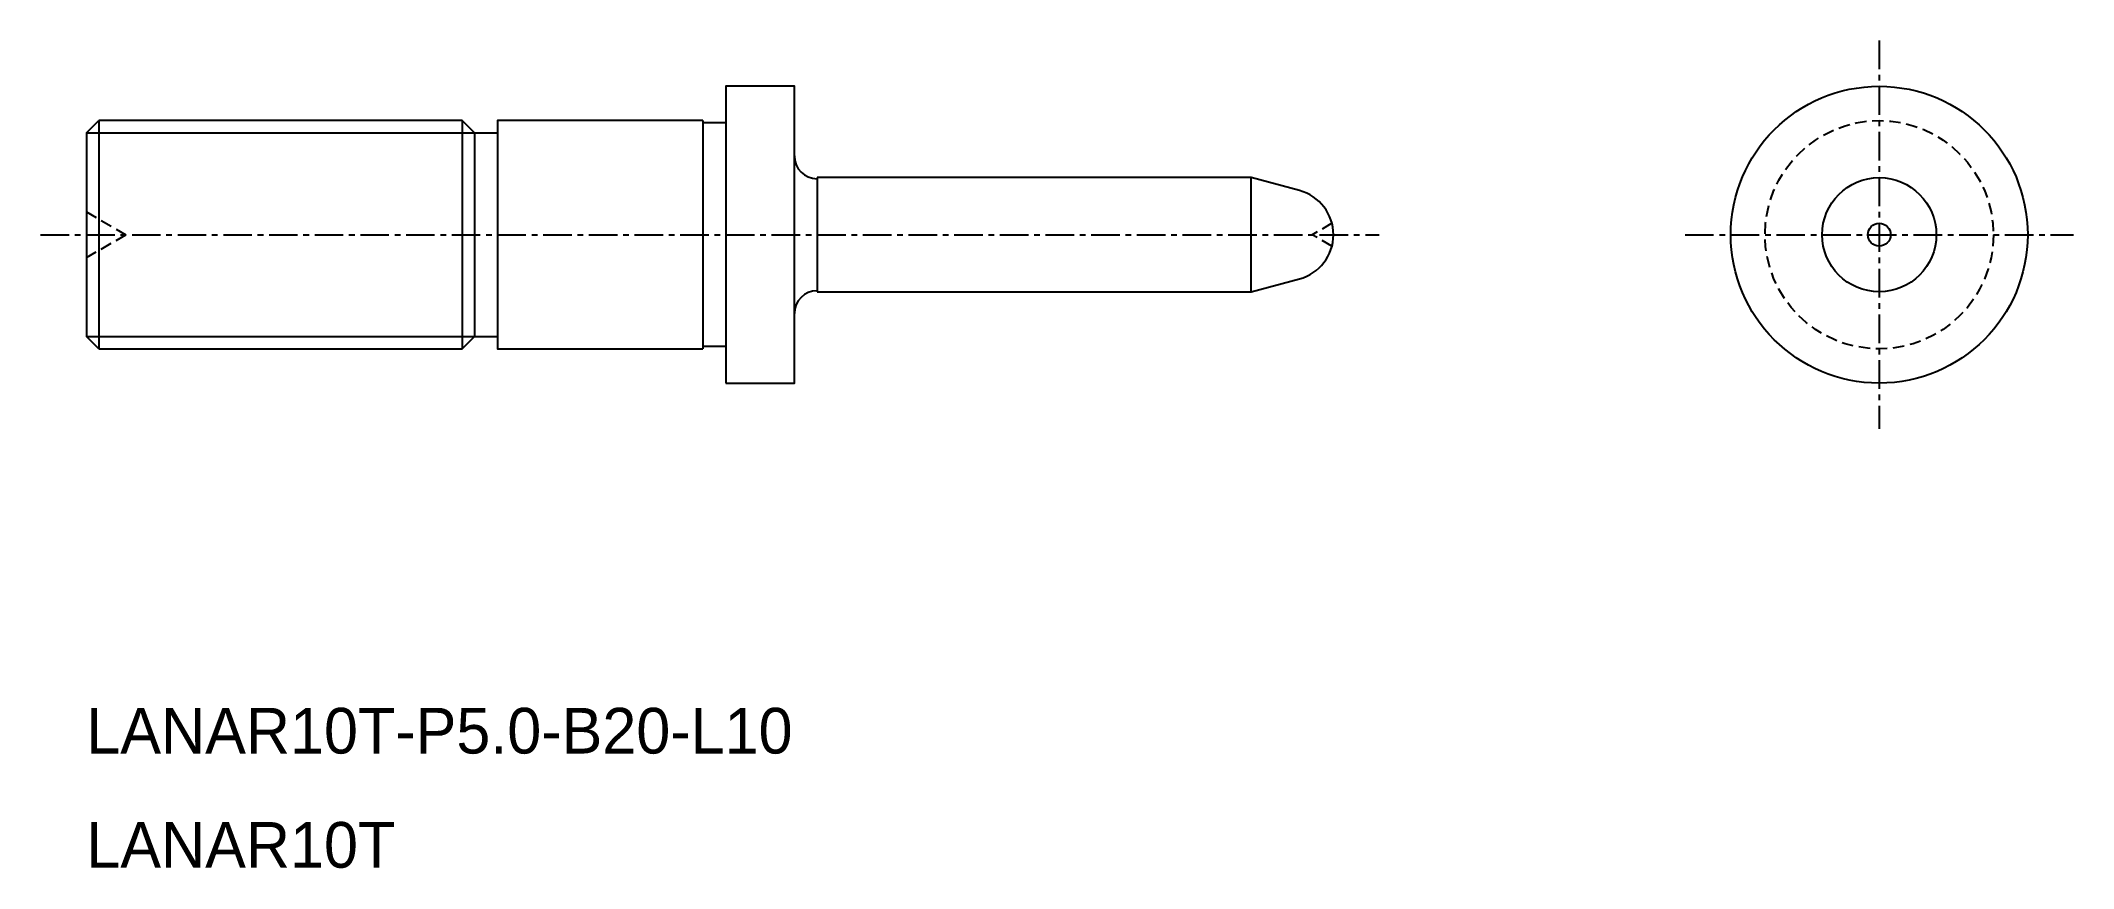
# Model space of a CAD drawing. Extents: x -1388.4 to -1299.4, y -727.4 to -691.2.
import ezdxf

# ---------------------------------------------------------------- set-up
doc = ezdxf.new("R2010")
doc.units = 0
doc.linetypes.add('CENTER', pattern=[2, 1.25, -0.25, 0.25, -0.25])
doc.linetypes.add('DASHED', pattern=[0.75, 0.5, -0.25])
doc.layers.get('0').update_dxf_attribs({"linetype": 'CONTINUOUS'})
doc.layers.add('CENTER', color=1, linetype='CENTER')

msp = doc.modelspace()

# ---------------------------------------------------------------- linework, layer by layer
at = {"color": 7, "linetype": 'CONTINUOUS'}
for p, q in [((-1386.394, -695.201), (-1385.853, -694.66)), ((-1369.936, -694.66), (-1385.853, -694.66)), ((-1385.853, -694.66), (-1385.853, -704.66)), ((-1369.394, -695.201), (-1369.936, -694.66)), ((-1369.936, -694.66), (-1369.936, -704.66)), ((-1359.394, -694.66), (-1359.394, -704.66)), ((-1386.394, -695.201), (-1386.394, -704.118)), ((-1369.394, -695.201), (-1369.394, -704.118)), ((-1369.394, -695.201), (-1368.394, -695.201)), ((-1354.394, -697.16), (-1354.394, -702.16)), ((-1335.394, -697.16), (-1354.394, -697.16)), ((-1335.394, -702.16), (-1335.394, -697.16)), ((-1354.394, -702.16), (-1335.394, -702.16)), ((-1385.853, -704.66), (-1386.394, -704.118)), ((-1385.853, -704.66), (-1369.936, -704.66)), ((-1369.936, -704.66), (-1369.394, -704.118)), ((-1369.394, -704.118), (-1368.394, -704.118))]:
    msp.add_line(p, q, dxfattribs=at)
at = {"color": 3, "linetype": 'CONTINUOUS'}
for p, q in [((-1386.394, -695.201), (-1369.394, -695.201)), ((-1386.394, -704.118), (-1369.394, -704.118))]:
    msp.add_line(p, q, dxfattribs=at)
at = {"color": 3, "linetype": 'DASHED'}
for p, q in [((-1386.394, -698.66), (-1384.662, -699.66)), ((-1331.855, -699.16), (-1332.721, -699.66)), ((-1386.394, -700.66), (-1384.662, -699.66)), ((-1331.855, -700.16), (-1332.721, -699.66))]:
    msp.add_line(p, q, dxfattribs=at)
at = {"color": 7, "linetype": 'CONTINUOUS'}
msp.add_lwpolyline([(-1358.394, -706.16), (-1355.394, -706.16), (-1355.394, -693.16), (-1358.394, -693.16)], close=True, dxfattribs=at)
for points in [[(-1359.394, -694.66), (-1368.394, -694.66), (-1368.394, -704.66), (-1359.394, -704.66)], [(-1358.394, -694.76), (-1359.394, -694.76)], [(-1358.394, -704.56), (-1359.394, -704.56)]]:
    msp.add_lwpolyline(points, dxfattribs=at)
msp.add_lwpolyline([(-1335.394, -702.16), (-1333.274, -701.592, 0.767327), (-1333.274, -697.728), (-1335.394, -697.16)], format="xyb", dxfattribs=at)
for radius in [6.5, 2.5, 0.5]:
    msp.add_circle((-1307.894, -699.66), radius, dxfattribs=at)
at = {"color": 3, "linetype": 'DASHED'}
msp.add_circle((-1307.894, -699.66), 5, dxfattribs=at)
at = {"color": 7}
for centre, start, end in [((-1354.394, -696.21), 180, 270), ((-1354.394, -703.11), 90, 180)]:
    msp.add_arc(centre, 1, start, end, dxfattribs=at)
at = {"layer": 'CENTER', "color": 1, "linetype": 'CENTER'}
for p, q in [((-1307.894, -691.16), (-1307.894, -708.16)), ((-1388.394, -699.66), (-1329.792, -699.66)), ((-1316.394, -699.66), (-1299.394, -699.66))]:
    msp.add_line(p, q, dxfattribs=at)

# ---------------------------------------------------------------- texts
at = {"color": 7, "linetype": 'CONTINUOUS'}
for s, p in [('LANAR10T-P5.0-B20-L10', (-1386.394, -722.381)), ('LANAR10T', (-1386.394, -727.381))]:
    msp.add_text(s, height=2, dxfattribs=at).set_placement(p)

doc.saveas('drawing.dxf')
